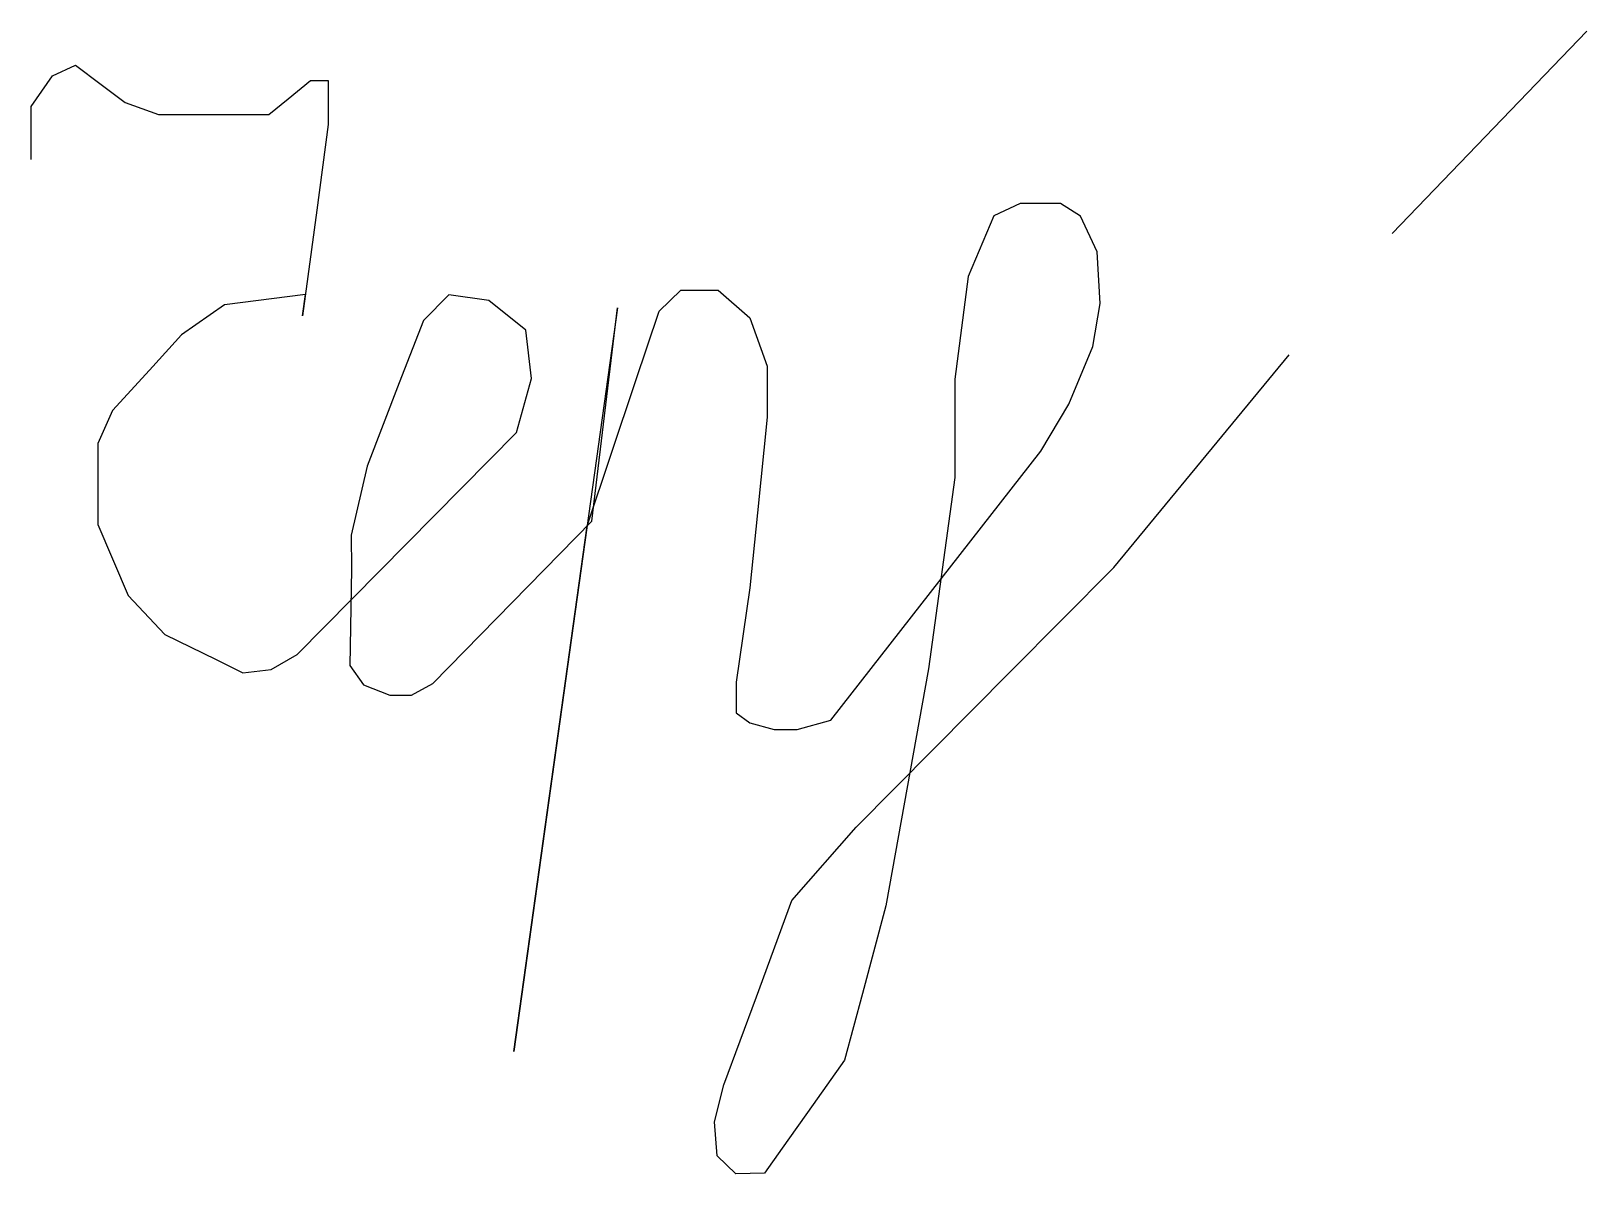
# Model space of a CAD drawing. Header units: millimetres. Extents: x 2.1 to 11.96, y -1.66 to 5.58.
import ezdxf

# ---------------------------------------------------------------- set-up
doc = ezdxf.new("R2010")
doc.units = ezdxf.units.MM

msp = doc.modelspace()

# ---------------------------------------------------------------- linework, layer by layer
at = {"color": 5, "linetype": 'Continuous'}
for points in [[(10.7214, 4.2974), (11.956, 5.5797)], [(2.0998, 4.7664), (2.0998, 5.1016), (2.2359, 5.2964), (2.381, 5.3644), (2.5442, 5.2421), (2.6965, 5.1279), (2.9069, 5.0518), (3.6051, 5.0518), (3.7275, 5.1515), (3.869, 5.2667), (3.9814, 5.2667), (3.9814, 4.9884), (3.9089, 4.4448), (3.8196, 3.7757), (3.8376, 3.911), (3.3242, 3.8444), (3.0521, 3.6542), (2.8708, 3.4549), (2.7561, 3.3288), (2.6156, 3.1744), (2.5217, 2.9656), (2.5217, 2.7754), (2.5217, 2.4538), (2.7139, 2.0024), (2.946, 1.7559), (3.2724, 1.5965), (3.4417, 1.5138), (3.6212, 1.5331), (3.785, 1.6292), (5.174, 3.0349), (5.2689, 3.3776), (5.2338, 3.6855), (4.9989, 3.8734), (4.7466, 3.9085), (4.5863, 3.7456), (4.4318, 3.3509), (4.228, 2.8231), (4.1283, 2.3859), (4.13, 2.1695), (4.12, 1.559), (4.2061, 1.4374), (4.3719, 1.3706), (4.5107, 1.3706), (4.6441, 1.4445), (5.6513, 2.4749), (5.8138, 3.8251), (5.1582, -0.8878), (5.6218, 2.4446), (5.9293, 3.3597), (6.0786, 3.804), (6.2166, 3.9385), (6.4529, 3.9385), (6.6522, 3.7625), (6.7634, 3.457), (6.7634, 3.1328), (6.7013, 2.5273), (6.6524, 2.052), (6.5664, 1.454), (6.5664, 1.2591), (6.6535, 1.1961), (6.8064, 1.1538), (6.9524, 1.1538), (7.1657, 1.213), (8.4974, 2.9179), (8.674, 3.2157), (8.8266, 3.5814), (8.8719, 3.8541), (8.8542, 4.1805), (8.7483, 4.4069), (8.6218, 4.4863), (8.3657, 4.4863), (8.1979, 4.4098), (8.0361, 4.0246), (7.9508, 3.3748), (7.9511, 2.7512), (7.7851, 1.538), (7.5153, 0.0369), (7.3666, -0.5191), (7.2537, -0.9416), (7.0546, -1.2229), (6.8585, -1.5), (6.7469, -1.6577), (6.5644, -1.6626), (6.4459, -1.5477), (6.4297, -1.3331), (6.4889, -1.0976), (6.6946, -0.5396), (6.9194, 0.0699), (7.3272, 0.5342), (8.3044, 1.5203), (8.9583, 2.1801), (10.0697, 3.5273)]]:
    msp.add_lwpolyline(points, dxfattribs=at)

doc.saveas('drawing.dxf')
